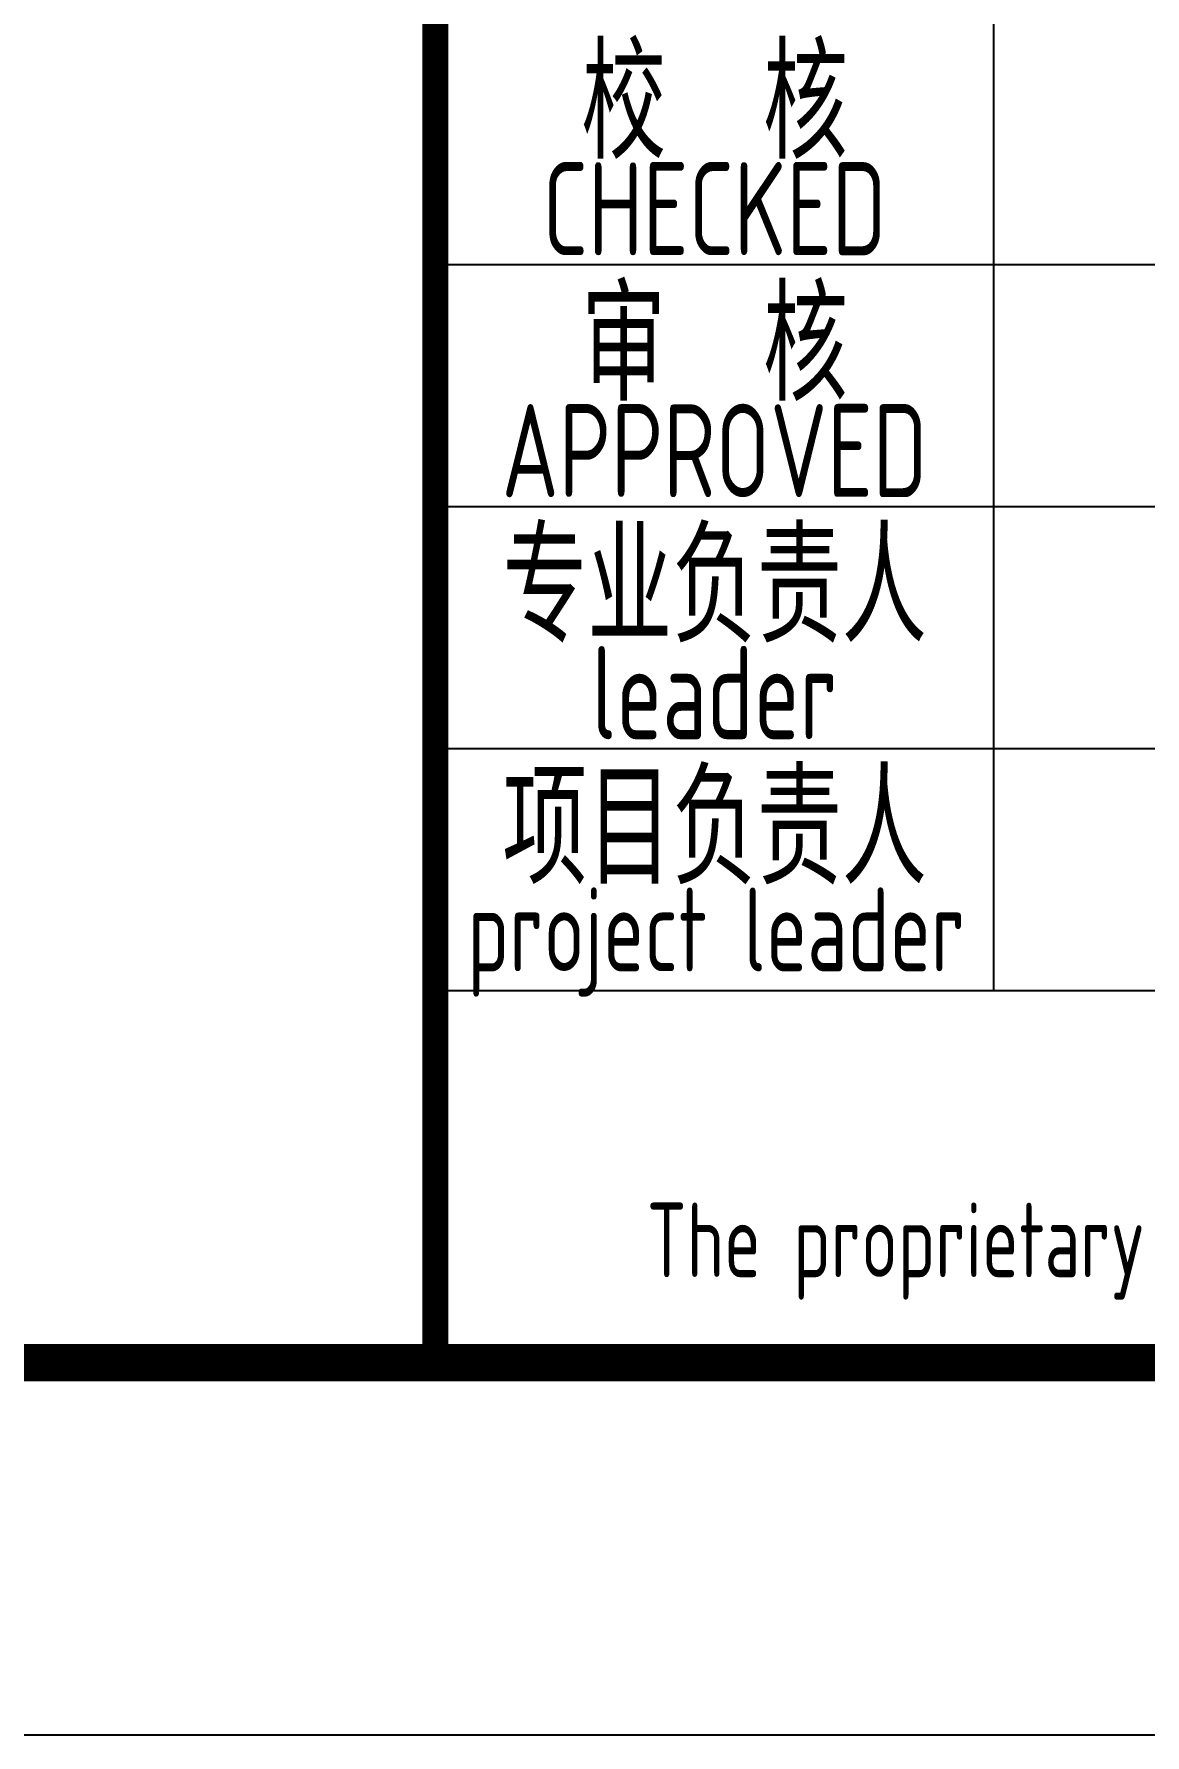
# Model space of a CAD drawing. Extents: x 5394041 to 5729212, y -433068 to -301615.
# Drawn here: x 5480678 to 5483664, y -354845 to -350277 of the extents above; entities that cross this region are included whole.
import ezdxf
from ezdxf.enums import TextEntityAlignment as Align

# ---------------------------------------------------------------- set-up
doc = ezdxf.new("R2010")
doc.units = 0
doc.header["$LTSCALE"] = 1000
doc.header["$MEASUREMENT"] = 0
doc.layers.get('0').update_dxf_attribs({"linetype": 'CONTINUOUS'})
doc.styles.add('AHD', font='sceie.shx', dxfattribs={"width": 0.7, "bigfont": 'sceic.shx'})

msp = doc.modelspace()

# ---------------------------------------------------------------- linework, layer by layer
for p, q in [((5483257, -352845.4), (5483257, -349595.4)), ((5481757, -350895.4), (5487257, -350895.4)), ((5481757, -351545.4), (5487257, -351545.4)), ((5481757, -352195.4), (5499757, -352195.4)), ((5481757, -352845.4), (5499757, -352845.4)), ((5481757, -353845.4), (5499757, -353845.4)), ((5481757, -353845.4), (5499757, -353845.4))]:
    msp.add_line(p, q)
at = {"color": 0}
msp.add_lwpolyline([(5441357, -354845.4), (5500757, -354845.4), (5500757, -312845.4), (5441357, -312845.4), (5441357, -354845.4)], dxfattribs=at)
at = {"color": 0, "const_width": 100}
msp.add_lwpolyline([(5499757, -353845.4), (5443857, -353845.4), (5443857, -313845.4), (5499757, -313845.4)], close=True, dxfattribs=at)
at = {"const_width": 70}
msp.add_lwpolyline([(5481757, -347845.4), (5481757, -353845.4)], dxfattribs=at)
msp.add_lwpolyline([(5499757, -347845.4, 70, 70, 0), (5481757, -347845.4, 70, 70, 0), (5481757, -353845.4, 0, 0, 0)], format="xyseb")

# ---------------------------------------------------------------- texts
at = {"style": 'AHD', "width": 0.8}
for s, height, p in [('校  核', 300, (5482507, -350445.4)), ('校  核', 300, (5482507, -350445.4)), ('CHECKED', 250, (5482507, -350745.4)), ('CHECKED', 250, (5482507, -350745.4)), ('审  核', 300, (5482507, -351095.4)), ('审  核', 300, (5482507, -351095.4)), ('APPROVED', 250, (5482507, -351395.4)), ('APPROVED', 250, (5482507, -351395.4)), ('专业负责人', 300, (5482507, -351745.4)), ('leader', 250, (5482507, -352045.4)), ('项目负责人', 300, (5482507, -352395.4)), ('project leader', 225, (5482511.1, -352715.4)), ('The proprietary right of this document belongs to Anhui Huadong Chemical And Medical Engineering  Co.,Ltd.  and any replication or transfer to the 3rd. side is forbidden without its permission. ', 200, (5490757, -353545.4))]:
    msp.add_text(s, height=height, dxfattribs=at).set_placement(p, align=Align.MIDDLE)

doc.saveas('drawing.dxf')
